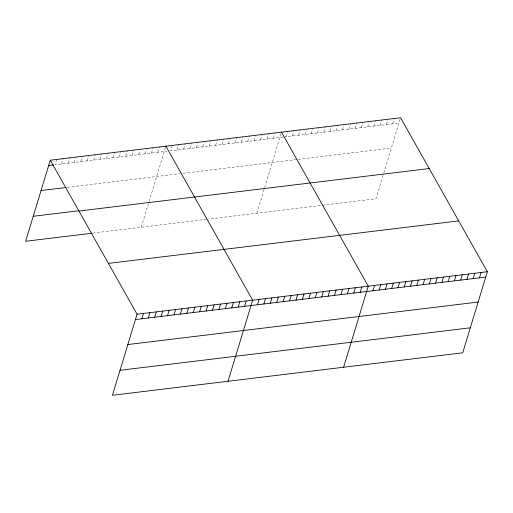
<?xml version="1.0" encoding="UTF-8"?>
<svg xmlns="http://www.w3.org/2000/svg" width="513" height="513" viewBox="0 0 513 513"><rect width="100%" height="100%" fill="white"/><g stroke="black" fill="none" stroke-linecap="round" stroke-linejoin="round"><path stroke-width="0.38" stroke-dasharray="2.56 1.92" d="M56.699 159.428L55.077 164.769L167.11 151.181M61.502 163.987L63.125 158.645M67.921 163.211L69.544 157.869M74.347 162.429L75.969 157.087M80.765 161.653L82.388 156.311M87.191 160.877L88.813 155.535M93.61 160.094L95.232 154.753M100.035 159.319L101.657 153.977M106.454 158.536L108.076 153.195M112.879 157.76L114.502 152.419M119.298 156.978L120.921 151.636M125.717 156.202L127.346 150.86M132.142 155.42L133.765 150.078M138.561 154.644L140.19 149.302M144.987 153.862L146.609 148.52M151.406 153.086L153.034 147.744M157.831 152.31L159.453 146.962M141.248 227.246L148.404 203.687M149.065 201.526L165.879 146.186M172.297 145.41L170.675 150.751L282.984 137.131M177.094 149.969L178.716 144.628M183.519 149.193L185.142 143.852M189.938 148.411L191.561 143.069M196.364 147.635L197.986 142.293M202.782 146.853L204.405 141.511M209.208 146.077L210.83 140.735M215.627 145.294L217.249 139.953M222.052 144.519L223.674 139.177M228.471 143.736L230.093 138.395M234.896 142.96L236.519 137.619M241.315 142.184L242.938 136.843M247.741 141.402L249.363 136.06M254.159 140.626L255.782 135.285M260.585 139.844L262.207 134.502M267.004 139.068L268.626 133.726M273.429 138.286L275.051 132.944M256.846 213.228L264.432 188.239M264.657 187.508L281.47 132.168M286.119 136.747L287.742 131.405M292.384 135.99L294.007 130.648M298.656 135.227L300.278 129.885M304.921 134.47L306.543 129.129M311.192 133.707L312.815 128.365M317.457 132.944L319.08 127.602M323.729 132.187L325.351 126.846M329.994 131.424L331.616 126.083M336.265 130.668L337.887 125.326M342.53 129.904L344.159 124.563M348.802 129.148L350.424 123.806M355.073 128.385L356.695 123.043M361.338 127.628L362.96 122.286M367.609 126.865L369.232 121.523M373.874 126.102L375.497 120.76M380.146 125.345L381.768 120.004M386.411 124.582L388.033 119.24M392.682 123.825L394.305 118.484M383.102 175.228L375.946 198.787L208.323 219.115M383.756 173.061L400.57 117.721M283.766 137.035L398.947 123.062M67.466 187.335L180.21 173.657M183.064 173.311L297.328 159.453M298.117 159.363L391.355 148.052M92.725 233.133L207.605 219.198"/><path stroke-width="0.77" d="M50.28 160.203L137.054 314.212L112.43 395.279L462.72 352.797L487.35 271.73L400.57 117.721L50.28 160.203L25.65 241.27L92.013 233.223M141.857 318.778L143.48 313.437M148.276 317.996L149.899 312.654M154.702 317.22L156.324 311.878M161.12 316.444L162.743 311.102M167.546 315.662L169.168 310.32M173.965 314.886L175.587 309.544M180.39 314.103L182.012 308.762M186.809 313.328L188.431 307.986M193.234 312.545L194.857 307.204M199.653 311.769L201.276 306.428M206.079 310.987L207.701 305.645M212.497 310.211L214.12 304.869M218.923 309.429L220.545 304.087M225.342 308.653L226.964 303.311M231.767 307.871L233.389 302.529M238.186 307.095L239.808 301.753M244.611 306.319L246.234 300.977M228.022 381.255L252.653 300.195L165.879 146.186M257.455 304.76L259.078 299.419M263.874 303.978L265.497 298.637M270.3 303.202L271.922 297.861M276.719 302.42L278.341 297.078M283.144 301.644L284.766 296.302M289.563 300.862L291.185 295.52M295.988 300.086L297.611 294.744M302.407 299.303L304.029 293.962M308.832 298.528L310.455 293.186M315.251 297.752L316.874 292.41M321.67 296.969L323.299 291.628M328.096 296.193L329.718 290.852M334.514 295.411L336.143 290.069M340.94 294.635L342.562 289.294M347.359 293.853L348.987 288.511M353.784 293.077L355.406 287.735M360.203 292.295L361.825 286.953M343.62 367.237L368.251 286.177L281.47 132.168M372.893 290.756L374.522 285.414M379.165 289.999L380.787 284.657M385.43 289.236L387.058 283.894M391.701 288.479L393.324 283.138M397.973 287.716L399.595 282.374M404.238 286.959L405.86 281.618M410.509 286.196L412.131 280.855M416.774 285.433L418.396 280.092M423.045 284.677L424.668 279.335M429.31 283.913L430.933 278.572M435.582 283.157L437.204 277.815M441.847 282.394L443.469 277.052M448.118 281.637L449.741 276.295M454.383 280.874L456.006 275.532M460.655 280.117L462.277 274.776M466.92 279.354L468.542 274.013M473.191 278.591L474.814 273.249M479.456 277.834L481.079 272.493M48.658 165.545L53.653 164.942M41.066 190.535L66.036 187.508M33.242 216.281L78.194 210.83M78.919 211.029L429.208 168.546M108.423 263.393L458.712 220.911M137.054 314.212L487.35 271.73M135.432 319.554L485.728 277.071M127.84 344.544L478.135 302.061M120.023 370.29L470.312 327.807"/></g></svg>
